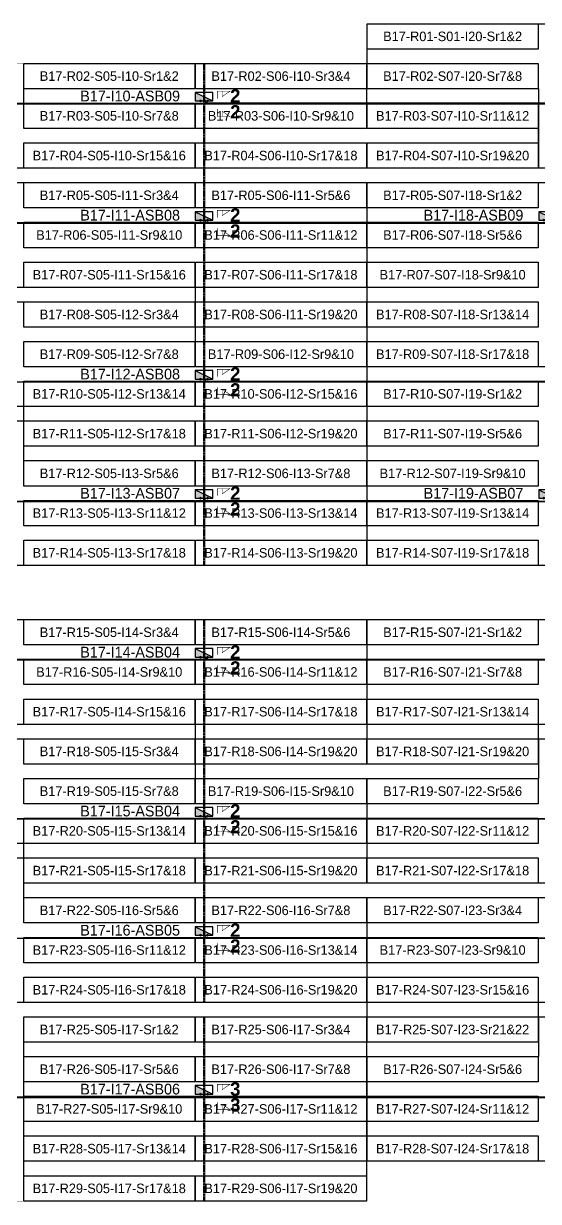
# Model space of a CAD drawing. Header units: metres. Extents: x 530603 to 531186, y 2673784 to 2674007.
# Drawn here: x 530732.3 to 530829.5, y 2673784.2 to 2674006.6 of the extents above; entities that cross this region are included whole.
import ezdxf
from ezdxf.enums import TextEntityAlignment as Align

# ---------------------------------------------------------------- set-up
doc = ezdxf.new("R2010")
doc.units = ezdxf.units.M
doc.linetypes.add('CENTER', pattern=[2, 1.25, -0.25, 0.25, -0.25])
doc.layers.add('Boundary-12.5 MW Block', color=6, linetype='Continuous', lineweight=9)
doc.layers.add('PILE', color=1, linetype='Continuous', lineweight=15)
for name, color, linetype in [('DC Trench BL-17', 40, 'Continuous'), ('E-Inverter Grouping', 2, 'Continuous'), ('Inverter Block-17', 7, 'Continuous'), ('LT Cable(AG) INV to LT Panel BL-17', 2, 'Continuous'), ('Messenger Wire-Block-17 (Master Path)', 30, 'Continuous'), ('Messenger Wire-Block-17 (MW Path)', 191, 'Continuous'), ('MMS Table Block-17', 8, 'Continuous'), ('Plan Line - DC BL-17', 40, 'Continuous'), ('Section Marking BL-17', 2, 'Continuous')]:
    doc.layers.add(name, color=color, linetype=linetype)
doc.styles.add('BoldTextStyle', font='arialbd.ttf')
doc.styles.get("Standard").update_dxf_attribs({"font": 'Adani Regular.ttf'})

# ---------------------------------------------------------------- blocks, each defined once
blk = doc.blocks.new('MMS Table (32.292 x 4.788)')
at = {"color": 0}
blk.add_lwpolyline([(0, -0.002), (0, 4.786), (32.292, 4.786), (32.292, -0.002)], close=True, dxfattribs=at)
at = {"color": 7}
blk.add_attdef('ID1', text='', height=1.8, dxfattribs=at).set_placement((16.146, 2.392), align=Align.MIDDLE_CENTER)
blk = doc.blocks.new('Inverter Block')
h = blk.add_hatch(color=0)
h.dxf.hatch_style = 1
h.paths.add_polyline_path([(-1.46, 2.27), (-1.46, 0.85), (1.46, 0.85)])
at = {"color": 0}
blk.add_lwpolyline([(1.46, 2.27), (-1.46, 2.27), (-1.46, 0.85), (1.46, 0.85)], close=True, dxfattribs=at)
blk.add_lwpolyline([(-1.46, 2.27), (1.46, 0.85)], dxfattribs=at)
at = {"layer": 'PILE'}
for centre in [(-0.61, 0.85), (0.61, 0.85)]:
    blk.add_circle(centre, 0.156, dxfattribs=at)
at = {"color": 7}
blk.add_attdef('ID', (-1.46, 3.01), '', height=1.8, dxfattribs=at)

msp = doc.modelspace()

# ---------------------------------------------------------------- linework, layer by layer
at = {"layer": 'Boundary-12.5 MW Block', "const_width": 0.05}
msp.add_lwpolyline([(530602.78, 2673999.08), (530797.14, 2673999.08), (530797.14, 2674006.58), (531185.74, 2674006.58), (531185.74, 2673791.79), (530797.04, 2673791.79), (530797.04, 2673784.29), (530602.78, 2673784.29)], close=True, dxfattribs=at)
at = {"layer": 'DC Trench BL-17', "color": 40, "const_width": 0.15}
for points in [[(530766.53, 2673999.08), (530766.23, 2673999.08), (530766.23, 2673904.29), (530766.53, 2673904.29)], [(530766.53, 2673894.08), (530766.23, 2673894.08), (530766.23, 2673821.79), (530766.53, 2673821.79)], [(530766.53, 2673819.08), (530766.23, 2673819.08), (530766.23, 2673784.29), (530766.53, 2673784.29)]]:
    msp.add_lwpolyline(points, close=True, dxfattribs=at)
at = {"layer": 'E-Inverter Grouping', "color": 3}
for points in [[(530894.21, 2673979.29), (530829.53, 2673979.29), (530829.53, 2673994.29), (530797.14, 2673994.29), (530797.14, 2674006.58), (530894.21, 2674006.58)], [(530699.96, 2673979.29), (530699.96, 2673991.58), (530732.35, 2673991.58), (530732.35, 2673999.08), (530797.04, 2673999.08), (530797.04, 2673991.58), (530829.43, 2673991.58), (530829.43, 2673979.29)], [(530797.09, 2673949.29), (530764.79, 2673949.29), (530764.79, 2673956.79), (530700.01, 2673956.79), (530700.01, 2673976.58), (530797.09, 2673976.58)], [(530861.82, 2673941.79), (530797.14, 2673941.79), (530797.14, 2673976.58), (530861.82, 2673976.58)], [(530764.69, 2673946.58), (530797.09, 2673946.58), (530797.09, 2673926.79), (530732.4, 2673926.79), (530732.4, 2673934.29), (530700.01, 2673934.29), (530700.01, 2673954.08), (530764.69, 2673954.08)], [(530861.82, 2673904.29), (530797.14, 2673904.29), (530797.14, 2673939.08), (530861.82, 2673939.08)], [(530700.01, 2673931.58), (530732.3, 2673931.58), (530732.3, 2673924.08), (530797.09, 2673924.08), (530797.09, 2673904.29), (530700.01, 2673904.29)], [(530797.09, 2673866.79), (530764.79, 2673866.79), (530764.79, 2673874.29), (530700.01, 2673874.29), (530700.01, 2673894.08), (530797.09, 2673894.08)], [(530894.21, 2673894.08), (530894.21, 2673874.29), (530829.43, 2673874.29), (530829.43, 2673866.79), (530797.14, 2673866.79), (530797.14, 2673894.08)], [(530764.69, 2673864.08), (530797.09, 2673864.08), (530797.09, 2673844.29), (530732.4, 2673844.29), (530732.4, 2673851.79), (530700.01, 2673851.79), (530700.01, 2673871.58), (530764.69, 2673871.58)], [(530829.53, 2673864.08), (530829.53, 2673871.58), (530894.21, 2673871.58), (530894.21, 2673851.79), (530861.82, 2673851.79), (530861.82, 2673844.29), (530797.14, 2673844.29), (530797.14, 2673864.08)], [(530700.01, 2673849.08), (530732.3, 2673849.08), (530732.3, 2673841.58), (530797.09, 2673841.58), (530797.09, 2673821.79), (530700.01, 2673821.79)], [(530797.04, 2673784.29), (530732.35, 2673784.29), (530732.35, 2673819.08), (530797.04, 2673819.08)]]:
    msp.add_lwpolyline(points, close=True, dxfattribs=at)
at = {"layer": 'E-Inverter Grouping'}
for points in [[(530861.92, 2673841.58), (530861.92, 2673849.08), (530894.21, 2673849.08), (530894.21, 2673821.79), (530829.43, 2673821.79), (530829.43, 2673814.29), (530797.14, 2673814.29), (530797.14, 2673841.58)], [(530894.21, 2673791.79), (530797.14, 2673791.79), (530797.14, 2673811.58), (530829.53, 2673811.58), (530829.53, 2673819.08), (530894.21, 2673819.08)]]:
    msp.add_lwpolyline(points, close=True, dxfattribs=at)
at = {"layer": 'LT Cable(AG) INV to LT Panel BL-17'}
for points in [[(530884.97, 2673926.8), (530884.5, 2673926.8, -0.171201), (530883.93, 2673927), (530882.69, 2673928, 0.171201), (530882.13, 2673928.2), (530876.15, 2673928.2, -0.414214), (530875.25, 2673929.1), (530875.25, 2673940.04, -0.012655), (530875.25, 2673940.08), (530875.31, 2673941.22, 0.012655), (530875.31, 2673941.27), (530875.31, 2673990.62, 0.414214), (530874.41, 2673991.52), (530670.11, 2673991.52, -0.414214), (530669.21, 2673992.42), (530669.21, 2673992.69)], [(530884.97, 2673926.83), (530884.5, 2673926.83, -0.171201), (530883.93, 2673927.03), (530882.69, 2673928.02, 0.171201), (530882.13, 2673928.22), (530876.18, 2673928.22, -0.414214), (530875.28, 2673929.12), (530875.28, 2673940.04, -0.012655), (530875.28, 2673940.08), (530875.34, 2673941.22, 0.012655), (530875.34, 2673941.27), (530875.34, 2673990.65, 0.414214), (530874.44, 2673991.55), (530767.28, 2673991.55, -0.414214), (530766.38, 2673992.45), (530766.38, 2673992.69)], [(530886.96, 2673926.73), (530884.5, 2673926.73, -0.171201), (530883.93, 2673926.93), (530882.69, 2673927.92, 0.171201), (530882.13, 2673928.12), (530876.08, 2673928.12, -0.414214), (530875.18, 2673929.02), (530875.18, 2673940.04, -0.012655), (530875.18, 2673940.09), (530875.24, 2673941.22, 0.012655), (530875.24, 2673941.27), (530875.24, 2673968.05, 0.414214), (530874.34, 2673968.95), (530670.11, 2673968.95, -0.414214), (530669.21, 2673969.85), (530669.21, 2673970.19)], [(530886.96, 2673926.75), (530884.5, 2673926.75, -0.171201), (530883.93, 2673926.95), (530882.69, 2673927.95, 0.171201), (530882.13, 2673928.15), (530876.1, 2673928.15, -0.414214), (530875.2, 2673929.05), (530875.2, 2673940.04, -0.012655), (530875.2, 2673940.08), (530875.26, 2673941.22, 0.012655), (530875.26, 2673941.27), (530875.26, 2673968.07, 0.414214), (530874.36, 2673968.97), (530767.28, 2673968.97, -0.414214), (530766.38, 2673969.87), (530766.38, 2673970.19)], [(530886.96, 2673926.7), (530884.5, 2673926.7, -0.171201), (530883.93, 2673926.9), (530882.69, 2673927.9, 0.171201), (530882.13, 2673928.1), (530876.05, 2673928.1, -0.414214), (530875.15, 2673929), (530875.15, 2673940.04, -0.012655), (530875.15, 2673940.09), (530875.21, 2673941.22, 0.012655), (530875.21, 2673941.27), (530875.21, 2673945.52, 0.414214), (530874.31, 2673946.42), (530861.02, 2673946.42, 0.414214), (530860.12, 2673945.52), (530860.12, 2673939.82, -0.414214), (530859.22, 2673938.92), (530767.28, 2673938.92, -0.414214), (530766.38, 2673939.82), (530766.38, 2673940.19)], [(530886.96, 2673926.68), (530884.5, 2673926.68, -0.171201), (530883.93, 2673926.88), (530882.69, 2673927.87, 0.171201), (530882.13, 2673928.07), (530876.03, 2673928.07, -0.414214), (530875.13, 2673928.97), (530875.13, 2673940.04, -0.012655), (530875.13, 2673940.09), (530875.19, 2673941.23, 0.012655), (530875.19, 2673941.27), (530875.19, 2673945.5, 0.414214), (530874.29, 2673946.4), (530861.05, 2673946.4, 0.414214), (530860.15, 2673945.5), (530860.15, 2673939.8, -0.414214), (530859.25, 2673938.9), (530670.11, 2673938.9, -0.414214), (530669.21, 2673939.8), (530669.21, 2673940.19)], [(530889.12, 2673926.6), (530884.5, 2673926.6, -0.171201), (530883.93, 2673926.8), (530882.69, 2673927.8, 0.171201), (530882.13, 2673928), (530875.95, 2673928, -0.414214), (530875.05, 2673928.9), (530875.05, 2673940.04, -0.012655), (530875.05, 2673940.09), (530875.11, 2673941.23, 0.012655), (530875.11, 2673941.27), (530875.11, 2673945.42, 0.414214), (530874.21, 2673946.32), (530861.12, 2673946.32, 0.414214), (530860.22, 2673945.42), (530860.22, 2673917.22, -0.414214), (530859.32, 2673916.32), (530670.11, 2673916.32, -0.414214), (530669.21, 2673917.22), (530669.21, 2673917.69)], [(530889.12, 2673926.63), (530884.5, 2673926.63, -0.171201), (530883.93, 2673926.83), (530882.69, 2673927.82, 0.171201), (530882.13, 2673928.02), (530875.98, 2673928.02, -0.414214), (530875.08, 2673928.92), (530875.08, 2673940.04, -0.012655), (530875.08, 2673940.09), (530875.14, 2673941.23, 0.012655), (530875.14, 2673941.27), (530875.14, 2673945.45, 0.414214), (530874.24, 2673946.35), (530861.1, 2673946.35, 0.414214), (530860.2, 2673945.45), (530860.2, 2673917.25, -0.414214), (530859.3, 2673916.35), (530767.28, 2673916.35, -0.414214), (530766.38, 2673917.25), (530766.38, 2673917.69)], [(530885.99, 2673925.11), (530884.99, 2673925.11, -0.098115), (530884.65, 2673925.18), (530882.8, 2673925.94, 0.098115), (530882.45, 2673926.01), (530876.23, 2673926.01, 0.414214), (530875.33, 2673925.11), (530875.33, 2673895.9, 0.013098), (530875.33, 2673895.85), (530875.39, 2673894.75, -0.013098), (530875.39, 2673894.71), (530875.39, 2673804.67, -0.414214), (530874.49, 2673803.77), (530637.71, 2673803.77, -0.414214), (530636.81, 2673804.67), (530636.81, 2673805.19)], [(530890, 2673925.36), (530884.99, 2673925.36, -0.098115), (530884.65, 2673925.43), (530882.8, 2673926.19, 0.098115), (530882.45, 2673926.26), (530875.98, 2673926.26, 0.414214), (530875.08, 2673925.36), (530875.08, 2673895.89, 0.013098), (530875.08, 2673895.84), (530875.14, 2673894.75, -0.013098), (530875.14, 2673894.7), (530875.14, 2673887.42, -0.414214), (530874.24, 2673886.52), (530670.11, 2673886.52, -0.414214), (530669.21, 2673887.42), (530669.21, 2673887.69)], [(530890, 2673925.28), (530884.99, 2673925.28, -0.098115), (530884.65, 2673925.35), (530882.8, 2673926.12, 0.098115), (530882.45, 2673926.18), (530876.05, 2673926.18, 0.414214), (530875.15, 2673925.28), (530875.15, 2673895.89, 0.013098), (530875.15, 2673895.85), (530875.21, 2673894.75, -0.013098), (530875.21, 2673894.7), (530875.21, 2673857.35, -0.414214), (530874.31, 2673856.45), (530670.11, 2673856.45, -0.414214), (530669.21, 2673857.35), (530669.21, 2673857.69)], [(530888.06, 2673925.21), (530884.99, 2673925.21, -0.098115), (530884.65, 2673925.28), (530882.8, 2673926.04, 0.098115), (530882.45, 2673926.11), (530876.13, 2673926.11, 0.414214), (530875.23, 2673925.21), (530875.23, 2673895.89, 0.013098), (530875.23, 2673895.85), (530875.29, 2673894.75, -0.013098), (530875.29, 2673894.7), (530875.29, 2673834.77, -0.414214), (530874.39, 2673833.87), (530670.11, 2673833.87, -0.414214), (530669.21, 2673834.77), (530669.21, 2673835.19)], [(530885.99, 2673925.13), (530884.99, 2673925.13, -0.098115), (530884.65, 2673925.2), (530882.8, 2673925.97, 0.098115), (530882.45, 2673926.03), (530876.2, 2673926.03, 0.414214), (530875.3, 2673925.13), (530875.3, 2673895.9, 0.013098), (530875.3, 2673895.85), (530875.36, 2673894.75, -0.013098), (530875.36, 2673894.71), (530875.36, 2673804.7, -0.414214), (530874.46, 2673803.8), (530702.5, 2673803.8, -0.414214), (530701.6, 2673804.7), (530701.6, 2673805.19)], [(530890, 2673925.38), (530884.99, 2673925.38, -0.098115), (530884.65, 2673925.45), (530882.8, 2673926.22, 0.098115), (530882.45, 2673926.28), (530875.95, 2673926.28, 0.414214), (530875.05, 2673925.38), (530875.05, 2673895.89, 0.013098), (530875.05, 2673895.84), (530875.11, 2673894.75, -0.013098), (530875.11, 2673894.7), (530875.11, 2673887.45, -0.414214), (530874.21, 2673886.55), (530767.28, 2673886.55, -0.414214), (530766.38, 2673887.45), (530766.38, 2673887.69)], [(530890, 2673925.31), (530884.99, 2673925.31, -0.098115), (530884.65, 2673925.38), (530882.8, 2673926.14, 0.098115), (530882.45, 2673926.21), (530876.03, 2673926.21, 0.414214), (530875.13, 2673925.31), (530875.13, 2673895.89, 0.013098), (530875.13, 2673895.84), (530875.19, 2673894.75, -0.013098), (530875.19, 2673894.7), (530875.19, 2673857.37, -0.414214), (530874.29, 2673856.47), (530767.28, 2673856.47, -0.414214), (530766.38, 2673857.37), (530766.38, 2673857.69)], [(530888.06, 2673925.23), (530884.99, 2673925.23, -0.098115), (530884.65, 2673925.3), (530882.8, 2673926.07, 0.098115), (530882.45, 2673926.13), (530876.1, 2673926.13, 0.414214), (530875.2, 2673925.23), (530875.2, 2673895.89, 0.013098), (530875.2, 2673895.85), (530875.26, 2673894.75, -0.013098), (530875.26, 2673894.7), (530875.26, 2673834.8, -0.414214), (530874.36, 2673833.9), (530767.28, 2673833.9, -0.414214), (530766.38, 2673834.8), (530766.38, 2673835.19)], [(530885.99, 2673925.16), (530884.99, 2673925.16, -0.098115), (530884.65, 2673925.23), (530882.8, 2673925.99, 0.098115), (530882.45, 2673926.06), (530876.18, 2673926.06, 0.414214), (530875.28, 2673925.16), (530875.28, 2673895.9, 0.013098), (530875.28, 2673895.85), (530875.34, 2673894.75, -0.013098), (530875.34, 2673894.7), (530875.34, 2673804.72, -0.414214), (530874.44, 2673803.82), (530767.28, 2673803.82, -0.414214), (530766.38, 2673804.72), (530766.38, 2673805.19)]]:
    msp.add_lwpolyline(points, format="xyb", dxfattribs=at)
at = {"layer": 'Messenger Wire-Block-17 (Master Path)'}
for points in [[(530667.57, 2673991.44), (530875.23, 2673991.44)], [(530667.57, 2673968.94), (530875.23, 2673968.94)], [(530667.57, 2673938.94), (530860.11, 2673938.94)], [(530667.57, 2673916.44), (530860.11, 2673916.44)], [(530667.57, 2673886.44), (530875.23, 2673886.44)], [(530667.57, 2673856.44), (530875.23, 2673856.44)], [(530667.57, 2673833.94), (530875.23, 2673833.94)], [(530635.18, 2673803.94), (530875.23, 2673803.94)]]:
    msp.add_lwpolyline(points, dxfattribs=at)
at = {"layer": 'Messenger Wire-Block-17 (MW Path)', "const_width": 0.1}
for points in [[(530667.57, 2673991.44), (530875.23, 2673991.44)], [(530667.57, 2673968.94), (530875.23, 2673968.94)], [(530667.57, 2673938.94), (530860.11, 2673938.94)], [(530667.57, 2673916.44), (530860.11, 2673916.44)], [(530667.57, 2673886.44), (530875.23, 2673886.44)], [(530667.57, 2673856.44), (530875.23, 2673856.44)], [(530667.57, 2673833.94), (530875.23, 2673833.94)], [(530635.18, 2673803.94), (530875.23, 2673803.94)]]:
    msp.add_lwpolyline(points, dxfattribs=at)
at = {"layer": 'Plan Line - DC BL-17', "color": 6, "linetype": 'CENTER'}
for points in [[(530766.38, 2673999.08), (530766.38, 2673904.29)], [(530766.38, 2673894.08), (530766.38, 2673821.79)], [(530766.38, 2673819.08), (530766.38, 2673784.29)]]:
    msp.add_lwpolyline(points, dxfattribs=at)
at = {"layer": 'Section Marking BL-17', "color": 94, "lineweight": 35, "true_color": 0x00a500, "const_width": 0.1}
for points in [[(530768.88, 2673992.44), (530768.88, 2673993.83), (530771.28, 2673993.83), (530769.8, 2673992.82), (530769.8, 2673993.83)], [(530768.88, 2673990.44), (530768.88, 2673989.05), (530771.28, 2673989.05), (530769.8, 2673990.06), (530769.8, 2673989.05)], [(530768.88, 2673969.94), (530768.88, 2673971.33), (530771.28, 2673971.33), (530769.8, 2673970.32), (530769.8, 2673971.33)], [(530768.88, 2673967.94), (530768.88, 2673966.55), (530771.28, 2673966.55), (530769.8, 2673967.56), (530769.8, 2673966.55)], [(530768.88, 2673939.94), (530768.88, 2673941.33), (530771.28, 2673941.33), (530769.8, 2673940.32), (530769.8, 2673941.33)], [(530768.88, 2673937.94), (530768.88, 2673936.55), (530771.28, 2673936.55), (530769.8, 2673937.56), (530769.8, 2673936.55)], [(530768.88, 2673917.44), (530768.88, 2673918.83), (530771.28, 2673918.83), (530769.8, 2673917.82), (530769.8, 2673918.83)], [(530768.88, 2673915.44), (530768.88, 2673914.05), (530771.28, 2673914.05), (530769.8, 2673915.06), (530769.8, 2673914.05)], [(530768.88, 2673887.44), (530768.88, 2673888.83), (530771.28, 2673888.83), (530769.8, 2673887.82), (530769.8, 2673888.83)], [(530768.88, 2673885.44), (530768.88, 2673884.05), (530771.28, 2673884.05), (530769.8, 2673885.06), (530769.8, 2673884.05)], [(530768.88, 2673857.44), (530768.88, 2673858.83), (530771.28, 2673858.83), (530769.8, 2673857.82), (530769.8, 2673858.83)], [(530768.88, 2673855.44), (530768.88, 2673854.05), (530771.28, 2673854.05), (530769.8, 2673855.06), (530769.8, 2673854.05)], [(530768.88, 2673834.94), (530768.88, 2673836.33), (530771.28, 2673836.33), (530769.8, 2673835.32), (530769.8, 2673836.33)], [(530768.88, 2673832.94), (530768.88, 2673831.55), (530771.28, 2673831.55), (530769.8, 2673832.56), (530769.8, 2673831.55)], [(530768.88, 2673804.94), (530768.88, 2673806.33), (530771.28, 2673806.33), (530769.8, 2673805.32), (530769.8, 2673806.33)], [(530768.88, 2673802.94), (530768.88, 2673801.55), (530771.28, 2673801.55), (530769.8, 2673802.56), (530769.8, 2673801.55)]]:
    msp.add_lwpolyline(points, dxfattribs=at)

# ---------------------------------------------------------------- block references
at = {"layer": 'Inverter Block-17'}
ref = msp.add_blockref('Inverter Block', (530766.38, 2673991.03), dxfattribs=dict(at, xscale=1.124999999976148, yscale=1.124999999976148, zscale=1.124999999976148))
ref.add_attrib('ID', 'B17-I10-ASB09', (530743.03, 2673991.91), dxfattribs={"layer": '0', "color": 7, "height": 2.025})
ref = msp.add_blockref('Inverter Block', (530766.38, 2673968.53), dxfattribs=dict(at, xscale=1.124999999976148, yscale=1.124999999976148, zscale=1.124999999976148))
ref.add_attrib('ID', 'B17-I11-ASB08', (530743.03, 2673969.41), dxfattribs={"layer": '0', "color": 7, "height": 2.025})
ref = msp.add_blockref('Inverter Block', (530831.17, 2673968.53), dxfattribs=dict(at, xscale=1.124999999976148, yscale=1.124999999976148, zscale=1.124999999976148))
ref.add_attrib('ID', 'B17-I18-ASB09', (530807.82, 2673969.41), dxfattribs={"layer": '0', "color": 7, "height": 2.025})
ref = msp.add_blockref('Inverter Block', (530766.38, 2673938.53), dxfattribs=dict(at, xscale=1.124999999976148, yscale=1.124999999976148, zscale=1.124999999976148))
ref.add_attrib('ID', 'B17-I12-ASB08', (530743.03, 2673939.41), dxfattribs={"layer": '0', "color": 7, "height": 2.025})
ref = msp.add_blockref('Inverter Block', (530766.38, 2673916.03), dxfattribs=dict(at, xscale=1.124999999976148, yscale=1.124999999976148, zscale=1.124999999976148))
ref.add_attrib('ID', 'B17-I13-ASB07', (530743.03, 2673916.91), dxfattribs={"layer": '0', "color": 7, "height": 2.025})
ref = msp.add_blockref('Inverter Block', (530831.17, 2673916.03), dxfattribs=dict(at, xscale=1.124999999976148, yscale=1.124999999976148, zscale=1.124999999976148))
ref.add_attrib('ID', 'B17-I19-ASB07', (530807.82, 2673916.91), dxfattribs={"layer": '0', "color": 7, "height": 2.025})
ref = msp.add_blockref('Inverter Block', (530766.38, 2673886.03), dxfattribs=dict(at, xscale=1.124999999976148, yscale=1.124999999976148, zscale=1.124999999976148))
ref.add_attrib('ID', 'B17-I14-ASB04', (530743.03, 2673886.91), dxfattribs={"layer": '0', "color": 7, "height": 2.025})
ref = msp.add_blockref('Inverter Block', (530766.38, 2673856.03), dxfattribs=dict(at, xscale=1.124999999976148, yscale=1.124999999976148, zscale=1.124999999976148))
ref.add_attrib('ID', 'B17-I15-ASB04', (530743.03, 2673856.91), dxfattribs={"layer": '0', "color": 7, "height": 2.025})
ref = msp.add_blockref('Inverter Block', (530766.38, 2673833.53), dxfattribs=dict(at, xscale=1.124999999976148, yscale=1.124999999976148, zscale=1.124999999976148))
ref.add_attrib('ID', 'B17-I16-ASB05', (530743.03, 2673834.41), dxfattribs={"layer": '0', "color": 7, "height": 2.025})
ref = msp.add_blockref('Inverter Block', (530766.38, 2673803.53), dxfattribs=dict(at, xscale=1.124999999976148, yscale=1.124999999976148, zscale=1.124999999976148))
ref.add_attrib('ID', 'B17-I17-ASB06', (530743.03, 2673804.41), dxfattribs={"layer": '0', "color": 7, "height": 2.025})
at = {"layer": 'MMS Table Block-17'}
for p, values in [((530797.14, 2674001.79), {'ID1': 'B17-R01-S01-I20-Sr1&2'}), ((530732.35, 2673994.29), {'ID1': 'B17-R02-S05-I10-Sr1&2'}), ((530764.74, 2673994.29), {'ID1': 'B17-R02-S06-I10-Sr3&4'}), ((530797.14, 2673994.29), {'ID1': 'B17-R02-S07-I20-Sr7&8'}), ((530732.35, 2673986.79), {'ID1': 'B17-R03-S05-I10-Sr7&8'}), ((530764.74, 2673986.79), {'ID1': 'B17-R03-S06-I10-Sr9&10'}), ((530797.14, 2673986.79), {'ID1': 'B17-R03-S07-I10-Sr11&12'}), ((530732.35, 2673979.29), {'ID1': 'B17-R04-S05-I10-Sr15&16'}), ((530764.74, 2673979.29), {'ID1': 'B17-R04-S06-I10-Sr17&18'}), ((530797.14, 2673979.29), {'ID1': 'B17-R04-S07-I10-Sr19&20'}), ((530732.35, 2673971.79), {'ID1': 'B17-R05-S05-I11-Sr3&4'}), ((530764.74, 2673971.79), {'ID1': 'B17-R05-S06-I11-Sr5&6'}), ((530797.14, 2673971.79), {'ID1': 'B17-R05-S07-I18-Sr1&2'}), ((530732.35, 2673964.29), {'ID1': 'B17-R06-S05-I11-Sr9&10'}), ((530764.74, 2673964.29), {'ID1': 'B17-R06-S06-I11-Sr11&12'}), ((530797.14, 2673964.29), {'ID1': 'B17-R06-S07-I18-Sr5&6'}), ((530732.35, 2673956.79), {'ID1': 'B17-R07-S05-I11-Sr15&16'}), ((530764.74, 2673956.79), {'ID1': 'B17-R07-S06-I11-Sr17&18'}), ((530797.14, 2673956.79), {'ID1': 'B17-R07-S07-I18-Sr9&10'}), ((530732.35, 2673949.29), {'ID1': 'B17-R08-S05-I12-Sr3&4'}), ((530764.74, 2673949.29), {'ID1': 'B17-R08-S06-I11-Sr19&20'}), ((530797.14, 2673949.29), {'ID1': 'B17-R08-S07-I18-Sr13&14'}), ((530732.35, 2673941.79), {'ID1': 'B17-R09-S05-I12-Sr7&8'}), ((530764.74, 2673941.79), {'ID1': 'B17-R09-S06-I12-Sr9&10'}), ((530797.14, 2673941.79), {'ID1': 'B17-R09-S07-I18-Sr17&18'}), ((530732.35, 2673934.29), {'ID1': 'B17-R10-S05-I12-Sr13&14'}), ((530764.74, 2673934.29), {'ID1': 'B17-R10-S06-I12-Sr15&16'}), ((530797.14, 2673934.29), {'ID1': 'B17-R10-S07-I19-Sr1&2'}), ((530732.35, 2673926.79), {'ID1': 'B17-R11-S05-I12-Sr17&18'}), ((530764.74, 2673926.79), {'ID1': 'B17-R11-S06-I12-Sr19&20'}), ((530797.14, 2673926.79), {'ID1': 'B17-R11-S07-I19-Sr5&6'}), ((530732.35, 2673919.29), {'ID1': 'B17-R12-S05-I13-Sr5&6'}), ((530764.74, 2673919.29), {'ID1': 'B17-R12-S06-I13-Sr7&8'}), ((530797.14, 2673919.29), {'ID1': 'B17-R12-S07-I19-Sr9&10'}), ((530732.35, 2673911.79), {'ID1': 'B17-R13-S05-I13-Sr11&12'}), ((530764.74, 2673911.79), {'ID1': 'B17-R13-S06-I13-Sr13&14'}), ((530797.14, 2673911.79), {'ID1': 'B17-R13-S07-I19-Sr13&14'}), ((530732.35, 2673904.29), {'ID1': 'B17-R14-S05-I13-Sr17&18'}), ((530764.74, 2673904.29), {'ID1': 'B17-R14-S06-I13-Sr19&20'}), ((530797.14, 2673904.29), {'ID1': 'B17-R14-S07-I19-Sr17&18'}), ((530732.35, 2673889.29), {'ID1': 'B17-R15-S05-I14-Sr3&4'}), ((530764.74, 2673889.29), {'ID1': 'B17-R15-S06-I14-Sr5&6'}), ((530797.14, 2673889.29), {'ID1': 'B17-R15-S07-I21-Sr1&2'}), ((530732.35, 2673881.79), {'ID1': 'B17-R16-S05-I14-Sr9&10'}), ((530764.74, 2673881.79), {'ID1': 'B17-R16-S06-I14-Sr11&12'}), ((530797.14, 2673881.79), {'ID1': 'B17-R16-S07-I21-Sr7&8'}), ((530732.35, 2673874.29), {'ID1': 'B17-R17-S05-I14-Sr15&16'}), ((530764.74, 2673874.29), {'ID1': 'B17-R17-S06-I14-Sr17&18'}), ((530797.14, 2673874.29), {'ID1': 'B17-R17-S07-I21-Sr13&14'}), ((530732.35, 2673866.79), {'ID1': 'B17-R18-S05-I15-Sr3&4'}), ((530764.74, 2673866.79), {'ID1': 'B17-R18-S06-I14-Sr19&20'}), ((530797.14, 2673866.79), {'ID1': 'B17-R18-S07-I21-Sr19&20'}), ((530732.35, 2673859.29), {'ID1': 'B17-R19-S05-I15-Sr7&8'}), ((530764.74, 2673859.29), {'ID1': 'B17-R19-S06-I15-Sr9&10'}), ((530797.14, 2673859.29), {'ID1': 'B17-R19-S07-I22-Sr5&6'}), ((530732.35, 2673851.79), {'ID1': 'B17-R20-S05-I15-Sr13&14'}), ((530764.74, 2673851.79), {'ID1': 'B17-R20-S06-I15-Sr15&16'}), ((530797.14, 2673851.79), {'ID1': 'B17-R20-S07-I22-Sr11&12'}), ((530732.35, 2673844.29), {'ID1': 'B17-R21-S05-I15-Sr17&18'}), ((530764.74, 2673844.29), {'ID1': 'B17-R21-S06-I15-Sr19&20'}), ((530797.14, 2673844.29), {'ID1': 'B17-R21-S07-I22-Sr17&18'}), ((530732.35, 2673836.79), {'ID1': 'B17-R22-S05-I16-Sr5&6'}), ((530764.74, 2673836.79), {'ID1': 'B17-R22-S06-I16-Sr7&8'}), ((530797.14, 2673836.79), {'ID1': 'B17-R22-S07-I23-Sr3&4'}), ((530732.35, 2673829.29), {'ID1': 'B17-R23-S05-I16-Sr11&12'}), ((530764.74, 2673829.29), {'ID1': 'B17-R23-S06-I16-Sr13&14'}), ((530797.14, 2673829.29), {'ID1': 'B17-R23-S07-I23-Sr9&10'}), ((530732.35, 2673821.79), {'ID1': 'B17-R24-S05-I16-Sr17&18'}), ((530764.74, 2673821.79), {'ID1': 'B17-R24-S06-I16-Sr19&20'}), ((530797.14, 2673821.79), {'ID1': 'B17-R24-S07-I23-Sr15&16'}), ((530732.35, 2673814.29), {'ID1': 'B17-R25-S05-I17-Sr1&2'}), ((530764.74, 2673814.29), {'ID1': 'B17-R25-S06-I17-Sr3&4'}), ((530797.14, 2673814.29), {'ID1': 'B17-R25-S07-I23-Sr21&22'}), ((530732.35, 2673806.79), {'ID1': 'B17-R26-S05-I17-Sr5&6'}), ((530764.74, 2673806.79), {'ID1': 'B17-R26-S06-I17-Sr7&8'}), ((530797.14, 2673806.79), {'ID1': 'B17-R26-S07-I24-Sr5&6'}), ((530732.35, 2673799.29), {'ID1': 'B17-R27-S05-I17-Sr9&10'}), ((530764.74, 2673799.29), {'ID1': 'B17-R27-S06-I17-Sr11&12'}), ((530797.14, 2673799.29), {'ID1': 'B17-R27-S07-I24-Sr11&12'}), ((530732.35, 2673791.79), {'ID1': 'B17-R28-S05-I17-Sr13&14'}), ((530764.74, 2673791.79), {'ID1': 'B17-R28-S06-I17-Sr15&16'}), ((530797.14, 2673791.79), {'ID1': 'B17-R28-S07-I24-Sr17&18'}), ((530732.35, 2673784.29), {'ID1': 'B17-R29-S05-I17-Sr17&18'}), ((530764.74, 2673784.29), {'ID1': 'B17-R29-S06-I17-Sr19&20'})]:
    msp.add_blockref('MMS Table (32.292 x 4.788)', p, dxfattribs=at).add_auto_attribs(values)

# ---------------------------------------------------------------- texts
at = {"layer": 'Section Marking BL-17', "color": 94, "true_color": 0x00a500, "style": 'BoldTextStyle'}
for s, p in [('2', (530772.28, 2673992.94)), ('2', (530772.28, 2673989.94)), ('2', (530772.28, 2673970.44)), ('2', (530772.28, 2673967.44)), ('2', (530772.28, 2673940.44)), ('2', (530772.28, 2673937.44)), ('2', (530772.28, 2673917.94)), ('2', (530772.28, 2673914.94)), ('2', (530772.28, 2673887.94)), ('2', (530772.28, 2673884.94)), ('2', (530772.28, 2673857.94)), ('2', (530772.28, 2673854.94)), ('2', (530772.28, 2673835.44)), ('2', (530772.28, 2673832.44)), ('3', (530772.28, 2673805.44)), ('3', (530772.28, 2673802.44))]:
    msp.add_text(s, height=2.5, dxfattribs=at).set_placement(p, align=Align.MIDDLE_CENTER)

doc.saveas('drawing.dxf')
